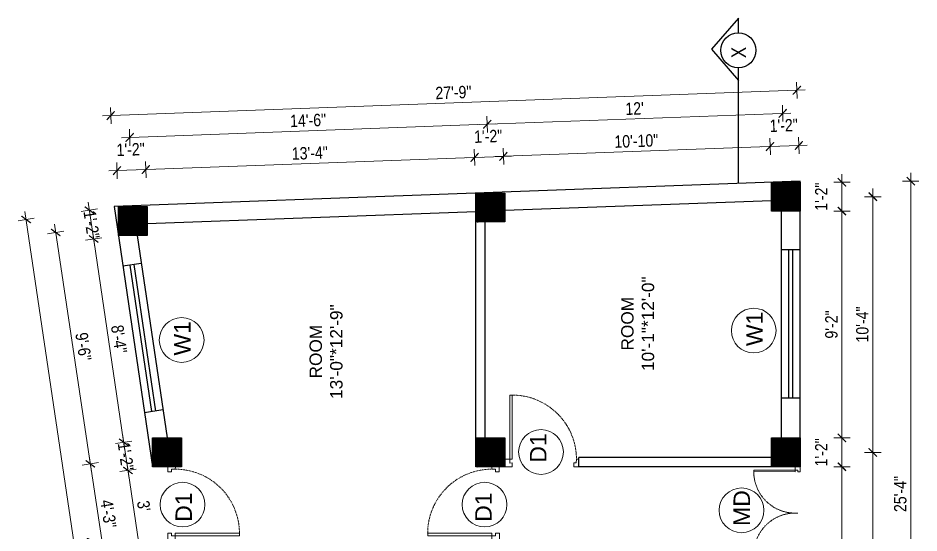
# Model space of a CAD drawing. Header units: inches. Extents: x -5142662 to -4941318, y -3361958 to -3160563.
# Drawn here: x -5004659.1 to -5004221.5, y -3262364.9 to -3262114.7 of the extents above; entities that cross this region are included whole.
import ezdxf

# ---------------------------------------------------------------- set-up
doc = ezdxf.new("R2010")
doc.units = ezdxf.units.IN
doc.header["$LTSCALE"] = 2
doc.header["$MEASUREMENT"] = 0
doc.header["$PDMODE"] = 34
doc.linetypes.add('HIDDEN', pattern=[0.375, 0.25, -0.125])
doc.layers.get('0').update_dxf_attribs({"linetype": 'CONTINUOUS'})
doc.layers.get('DEFPOINTS').update_dxf_attribs({"color": 141, "linetype": 'CONTINUOUS'})
doc.layers.add('A-Hatch', color=7, linetype='CONTINUOUS')
for name, color, linetype, lineweight in [('Annotate-Lite.w', 177, 'CONTINUOUS', 9), ('DIM 1-100', 4, 'CONTINUOUS', 13), ('Door-Window.w', 4, 'CONTINUOUS', 15), ('TEXT', 181, 'CONTINUOUS', 25)]:
    doc.layers.add(name, color=color, linetype=linetype, lineweight=lineweight)
doc.styles.add('ARAIL', font='ARIALN.TTF')
doc.styles.add('arial.', font='arial.ttf')
doc.styles.add('gaurav', font='arial.ttf')
doc.styles.get("Standard").update_dxf_attribs({"font": 'ARIALN.TTF'})
doc.dimstyles.new('1 by 96', dxfattribs={"dimtxt": 6, "dimasz": 4, "dimexe": 4, "dimexo": 4, "dimgap": 2, "dimtad": 1, "dimdec": 0, "dimzin": 0, "dimdsep": 46, "dimlunit": 4, "dimtxsty": 'Standard', "dimblk": 'ARCHTICK', "dimcen": 0, "dimdle": 4, "dimadec": 0, "dimazin": 0, "dimtfac": 1, "dimtdec": 0, "dimtix": 1, "dimtofl": 0, "dimtmove": 1, "dimatfit": 3, "dimldrblk": 'ARCHTICK', "dimfxl": 4, "dimfxlon": 1, "dimtolj": 1, "dimtzin": 0, "dimlwd": -1, "dimlwe": -1, "dimarcsym": 0})

# ---------------------------------------------------------------- blocks, each defined once
blk = doc.blocks.new('3-0')
at = {"ltscale": 3}
for p, q in [((11063.05, 10097.68), (11065.97, 10099.9)), ((11063.05, 10097.68), (11064.53, 10095.73)), ((11065.25, 10097.81), (11066.71, 10098.92)), ((11065.99, 10096.84), (11065.25, 10097.81)), ((11065.97, 10099.9), (11066.71, 10098.92)), ((11065.99, 10096.84), (11064.53, 10095.73)), ((11085.5, 10074.13), (11110.32, 10092.96)), ((11086.24, 10073.15), (11111.05, 10091.97)), ((11111.05, 10091.97), (11110.32, 10092.96)), ((11084.04, 10073.02), (11082.57, 10071.91)), ((11082.57, 10071.91), (11084.79, 10068.98)), ((11084.04, 10073.02), (11084.78, 10072.04)), ((11084.78, 10072.04), (11086.24, 10073.15)), ((11086.24, 10073.15), (11085.5, 10074.13)), ((11087.72, 10071.2), (11086.24, 10073.15)), ((11084.79, 10068.98), (11087.72, 10071.2))]:
    blk.add_line(p, q, dxfattribs=at)
at = {"layer": 'Door-Window.w', "color": 9, "linetype": 'HIDDEN', "lineweight": 18}
blk.add_arc((11085.5, 10074.13), 31.16, 37.1906, 127.1465, dxfattribs=at)
blk = doc.blocks.new('FDFDRE')
at = {"ltscale": 3}
for p, q in [((165701.11, -58637.82), (165701.1, -58641.5)), ((165704.78, -58637.83), (165701.11, -58637.82)), ((165704.78, -58639.66), (165703.55, -58639.66)), ((165703.55, -58639.66), (165703.55, -58641.5)), ((165704.78, -58639.66), (165704.78, -58637.83)), ((165766.98, -58637.83), (165770.65, -58637.82)), ((165766.98, -58639.66), (165766.98, -58637.83)), ((165766.98, -58639.66), (165768.2, -58639.66)), ((165768.2, -58639.66), (165768.2, -58641.5)), ((165770.65, -58637.82), (165770.65, -58641.5)), ((165701.1, -58641.5), (165703.55, -58641.5)), ((165703.55, -58641.5), (165703.53, -58672.63)), ((165703.55, -58641.5), (165704.78, -58641.5)), ((165704.78, -58641.5), (165704.76, -58672.65)), ((165766.98, -58641.5), (165767, -58672.65)), ((165768.2, -58641.5), (165766.98, -58641.5)), ((165770.65, -58641.5), (165768.2, -58641.5)), ((165768.2, -58641.5), (165768.22, -58672.63)), ((165703.53, -58672.63), (165704.76, -58672.65)), ((165768.22, -58672.63), (165767, -58672.65))]:
    blk.add_line(p, q, dxfattribs=at)
at = {"layer": 'Door-Window.w', "color": 9, "linetype": 'HIDDEN', "lineweight": 18}
for centre, start, end in [((165704.78, -58641.5), 269.96183, 3.38353), ((165766.98, -58641.5), 176.61647, 270.03817)]:
    blk.add_arc(centre, 31.16, start, end, dxfattribs=at)
blk = doc.blocks.new('_ArchTick')
at = {"color": 0, "linetype": 'ByBlock', "const_width": 0.15}
blk.add_lwpolyline([(-0.5, -0.5), (0.5, 0.5)], dxfattribs=at)
blk = doc.blocks.new('*D1324')
at = {"layer": 'DEFPOINTS', "color": 0, "ltscale": 0.5, "transparency": 16777216}
for p in [(-5004279.23, -3262332.7), (-5004258.96, -3262332.7), (-5004279.23, -3262483.94)]:
    blk.add_point(p, dxfattribs=at)
at = {"layer": 'DIM 1-100', "color": 0, "ltscale": 0.5, "transparency": 16777216}
for p, q in [((-5004258.96, -3262487.94), (-5004258.96, -3262328.7)), ((-5004262.96, -3262332.7), (-5004254.96, -3262332.7)), ((-5004262.96, -3262483.94), (-5004254.96, -3262483.94))]:
    blk.add_line(p, q, dxfattribs=at)
at = {"layer": 'DIM 1-100', "color": 0, "ltscale": 0.5, "transparency": 16777216, "xscale": 4, "yscale": 4, "zscale": 4}
for p, rotation in [((-5004258.96, -3262332.7), 90), ((-5004258.96, -3262483.94), 270)]:
    blk.add_blockref('_ArchTick', p, dxfattribs=dict(at, rotation=rotation))
at = {"layer": 'DIM 1-100', "color": 0, "ltscale": 0.5, "transparency": 16777216, "insert": (-5004263.98, -3262408.32), "char_height": 6, "attachment_point": 5, "rotation": 90}
blk.add_mtext('\\A1;12\'-7"', dxfattribs=at)
blk = doc.blocks.new('*D1325')
at = {"layer": 'DEFPOINTS', "color": 0, "ltscale": 0.5, "transparency": 16777216}
for p in [(-5004279.23, -3262318.71), (-5004258.96, -3262318.71), (-5004279.23, -3262332.7)]:
    blk.add_point(p, dxfattribs=at)
at = {"layer": 'DIM 1-100', "color": 0, "ltscale": 0.5, "transparency": 16777216}
for p, q in [((-5004258.96, -3262336.7), (-5004258.96, -3262314.71)), ((-5004262.96, -3262318.71), (-5004254.96, -3262318.71)), ((-5004262.96, -3262332.7), (-5004254.96, -3262332.7))]:
    blk.add_line(p, q, dxfattribs=at)
at = {"layer": 'DIM 1-100', "color": 0, "ltscale": 0.5, "transparency": 16777216, "xscale": 4, "yscale": 4, "zscale": 4}
for p, rotation in [((-5004258.96, -3262318.71), 90), ((-5004258.96, -3262332.7), 270)]:
    blk.add_blockref('_ArchTick', p, dxfattribs=dict(at, rotation=rotation))
at = {"layer": 'DIM 1-100', "color": 0, "ltscale": 0.5, "transparency": 16777216, "insert": (-5004268.99, -3262325.71), "char_height": 6, "attachment_point": 5, "rotation": 90}
blk.add_mtext('\\A1;1\'-2"', dxfattribs=at)
blk = doc.blocks.new('*D1336')
at = {"layer": 'DEFPOINTS', "color": 0, "ltscale": 0.5, "transparency": 16777216}
for p in [(-5004279.23, -3262208.48), (-5004258.96, -3262208.48), (-5004279.23, -3262318.71)]:
    blk.add_point(p, dxfattribs=at)
at = {"layer": 'DIM 1-100', "color": 0, "ltscale": 0.5, "transparency": 16777216}
for p, q in [((-5004258.96, -3262322.71), (-5004258.96, -3262204.48)), ((-5004262.96, -3262208.48), (-5004254.96, -3262208.48)), ((-5004262.96, -3262318.71), (-5004254.96, -3262318.71))]:
    blk.add_line(p, q, dxfattribs=at)
at = {"layer": 'DIM 1-100', "color": 0, "ltscale": 0.5, "transparency": 16777216, "xscale": 4, "yscale": 4, "zscale": 4}
for p, rotation in [((-5004258.96, -3262208.48), 90), ((-5004258.96, -3262318.71), 270)]:
    blk.add_blockref('_ArchTick', p, dxfattribs=dict(at, rotation=rotation))
at = {"layer": 'DIM 1-100', "color": 0, "ltscale": 0.5, "transparency": 16777216, "insert": (-5004264.03, -3262263.59), "char_height": 6, "attachment_point": 5, "rotation": 90}
blk.add_mtext('\\A1;9\'-2"', dxfattribs=at)
blk = doc.blocks.new('*D1337')
at = {"layer": 'DEFPOINTS', "color": 0, "ltscale": 0.5, "transparency": 16777216}
for p in [(-5004279.23, -3262194.48), (-5004258.96, -3262194.48), (-5004279.23, -3262208.48)]:
    blk.add_point(p, dxfattribs=at)
at = {"layer": 'DIM 1-100', "color": 0, "ltscale": 0.5, "transparency": 16777216}
for p, q in [((-5004258.96, -3262212.48), (-5004258.96, -3262190.48)), ((-5004262.96, -3262194.48), (-5004254.96, -3262194.48)), ((-5004262.96, -3262208.48), (-5004254.96, -3262208.48))]:
    blk.add_line(p, q, dxfattribs=at)
at = {"layer": 'DIM 1-100', "color": 0, "ltscale": 0.5, "transparency": 16777216, "xscale": 4, "yscale": 4, "zscale": 4}
for p, rotation in [((-5004258.96, -3262194.48), 90), ((-5004258.96, -3262208.48), 270)]:
    blk.add_blockref('_ArchTick', p, dxfattribs=dict(at, rotation=rotation))
at = {"layer": 'DIM 1-100', "color": 0, "ltscale": 0.5, "transparency": 16777216, "insert": (-5004268.99, -3262201.48), "char_height": 6, "attachment_point": 5, "rotation": 90}
blk.add_mtext('\\A1;1\'-2"', dxfattribs=at)
blk = doc.blocks.new('*D1346')
at = {"layer": 'DEFPOINTS', "color": 0, "ltscale": 0.5, "transparency": 16777216}
for p in [(-5004286.23, -3262325.71), (-5004243.95, -3262325.71), (-5004286.23, -3262490.94)]:
    blk.add_point(p, dxfattribs=at)
at = {"layer": 'DIM 1-100', "color": 0, "ltscale": 0.5, "transparency": 16777216}
for p, q in [((-5004243.95, -3262494.94), (-5004243.95, -3262321.71)), ((-5004247.95, -3262325.71), (-5004239.95, -3262325.71)), ((-5004247.95, -3262490.94), (-5004239.95, -3262490.94))]:
    blk.add_line(p, q, dxfattribs=at)
at = {"layer": 'DIM 1-100', "color": 0, "ltscale": 0.5, "transparency": 16777216, "xscale": 4, "yscale": 4, "zscale": 4}
for p, rotation in [((-5004243.95, -3262325.71), 90), ((-5004243.95, -3262490.94), 270)]:
    blk.add_blockref('_ArchTick', p, dxfattribs=dict(at, rotation=rotation))
at = {"layer": 'DIM 1-100', "color": 0, "ltscale": 0.5, "transparency": 16777216, "insert": (-5004249.01, -3262408.33), "char_height": 6, "attachment_point": 5, "rotation": 90}
blk.add_mtext('\\A1;13\'-9"', dxfattribs=at)
blk = doc.blocks.new('*D1347')
at = {"layer": 'DEFPOINTS', "color": 0, "ltscale": 0.5, "transparency": 16777216}
for p in [(-5004286.21, -3262201.48), (-5004243.95, -3262201.48), (-5004286.23, -3262325.71)]:
    blk.add_point(p, dxfattribs=at)
at = {"layer": 'DIM 1-100', "color": 0, "ltscale": 0.5, "transparency": 16777216}
for p, q in [((-5004243.95, -3262329.71), (-5004243.95, -3262197.48)), ((-5004247.95, -3262201.48), (-5004239.95, -3262201.48)), ((-5004247.95, -3262325.71), (-5004239.95, -3262325.71))]:
    blk.add_line(p, q, dxfattribs=at)
at = {"layer": 'DIM 1-100', "color": 0, "ltscale": 0.5, "transparency": 16777216, "xscale": 4, "yscale": 4, "zscale": 4}
for p, rotation in [((-5004243.95, -3262201.48), 90), ((-5004243.95, -3262325.71), 270)]:
    blk.add_blockref('_ArchTick', p, dxfattribs=dict(at, rotation=rotation))
at = {"layer": 'DIM 1-100', "color": 0, "ltscale": 0.5, "transparency": 16777216, "insert": (-5004249.01, -3262263.59), "char_height": 6, "attachment_point": 5, "rotation": 90}
blk.add_mtext('\\A1;10\'-4"', dxfattribs=at)
blk = doc.blocks.new('*D1348')
at = {"layer": 'DEFPOINTS', "color": 0, "ltscale": 0.5, "transparency": 16777216}
for p in [(-5004279.23, -3262193.96), (-5004225.53, -3262193.96), (-5004279.23, -3262497.94)]:
    blk.add_point(p, dxfattribs=at)
at = {"layer": 'DIM 1-100', "color": 0, "ltscale": 0.5, "transparency": 16777216}
for p, q in [((-5004225.53, -3262501.94), (-5004225.53, -3262189.96)), ((-5004229.53, -3262193.96), (-5004221.53, -3262193.96)), ((-5004229.53, -3262497.94), (-5004221.53, -3262497.94))]:
    blk.add_line(p, q, dxfattribs=at)
at = {"layer": 'DIM 1-100', "color": 0, "ltscale": 0.5, "transparency": 16777216, "xscale": 4, "yscale": 4, "zscale": 4}
for p, rotation in [((-5004225.53, -3262193.96), 90), ((-5004225.53, -3262497.94), 270)]:
    blk.add_blockref('_ArchTick', p, dxfattribs=dict(at, rotation=rotation))
at = {"layer": 'DIM 1-100', "color": 0, "ltscale": 0.5, "transparency": 16777216, "insert": (-5004230.59, -3262345.95), "char_height": 6, "attachment_point": 5, "rotation": 90}
blk.add_mtext('\\A1;25\'-4"', dxfattribs=at)
blk = doc.blocks.new('*D1349')
at = {"layer": 'DEFPOINTS', "color": 0, "ltscale": 0.5, "transparency": 16777216}
for p in [(-5004293.87, -3262177.11), (-5004293.23, -3262194.48), (-5004279.23, -3262193.96)]:
    blk.add_point(p, dxfattribs=at)
at = {"layer": 'DIM 1-100', "color": 0, "ltscale": 0.5, "transparency": 16777216}
for p, q in [((-5004293.72, -3262181.11), (-5004294.02, -3262173.12)), ((-5004279.72, -3262180.59), (-5004280.02, -3262172.6)), ((-5004275.87, -3262176.45), (-5004297.87, -3262177.26))]:
    blk.add_line(p, q, dxfattribs=at)
at = {"layer": 'DIM 1-100', "color": 0, "ltscale": 0.5, "transparency": 16777216, "xscale": 4, "yscale": 4, "zscale": 4}
for p, rotation in [((-5004293.87, -3262177.11), 182.1143536198712), ((-5004279.87, -3262176.6), 2.114353619871165)]:
    blk.add_blockref('_ArchTick', p, dxfattribs=dict(at, rotation=rotation))
at = {"layer": 'DIM 1-100', "color": 0, "ltscale": 0.5, "transparency": 16777216, "insert": (-5004287.24, -3262166.84), "char_height": 6, "attachment_point": 5, "rotation": 2.1144}
blk.add_mtext('\\A1;1\'-2"', dxfattribs=at)
blk = doc.blocks.new('*D1350')
at = {"layer": 'DEFPOINTS', "color": 0, "ltscale": 0.5, "transparency": 16777216}
for p in [(-5004423.39, -3262181.89), (-5004293.23, -3262194.48), (-5004422.73, -3262199.78)]:
    blk.add_point(p, dxfattribs=at)
at = {"layer": 'DIM 1-100', "color": 0, "ltscale": 0.5, "transparency": 16777216}
for p, q in [((-5004293.72, -3262181.11), (-5004294.02, -3262173.12)), ((-5004289.87, -3262176.96), (-5004427.39, -3262182.04)), ((-5004423.24, -3262185.89), (-5004423.54, -3262177.9))]:
    blk.add_line(p, q, dxfattribs=at)
at = {"layer": 'DIM 1-100', "color": 0, "ltscale": 0.5, "transparency": 16777216, "xscale": 4, "yscale": 4, "zscale": 4}
for p, rotation in [((-5004293.87, -3262177.11), 2.114353603636792), ((-5004423.39, -3262181.89), 182.1143536036369)]:
    blk.add_blockref('_ArchTick', p, dxfattribs=dict(at, rotation=rotation))
at = {"layer": 'DIM 1-100', "color": 0, "ltscale": 0.5, "transparency": 16777216, "insert": (-5004358.82, -3262174.44), "char_height": 6, "attachment_point": 5, "rotation": 2.1144}
blk.add_mtext('\\A1;10\'-10"', dxfattribs=at)
blk = doc.blocks.new('*D1351')
at = {"layer": 'DEFPOINTS', "color": 0, "ltscale": 0.5, "transparency": 16777216}
for p in [(-5004437.37, -3262182.41), (-5004436.73, -3262199.78), (-5004422.73, -3262199.78)]:
    blk.add_point(p, dxfattribs=at)
at = {"layer": 'DIM 1-100', "color": 0, "ltscale": 0.5, "transparency": 16777216}
for p, q in [((-5004437.22, -3262186.41), (-5004437.52, -3262178.41)), ((-5004423.24, -3262185.89), (-5004423.54, -3262177.9)), ((-5004419.39, -3262181.75), (-5004441.37, -3262182.56))]:
    blk.add_line(p, q, dxfattribs=at)
at = {"layer": 'DIM 1-100', "color": 0, "ltscale": 0.5, "transparency": 16777216, "xscale": 4, "yscale": 4, "zscale": 4}
for p, rotation in [((-5004437.37, -3262182.41), 182.1143536036369), ((-5004423.39, -3262181.89), 2.114353603636792)]:
    blk.add_blockref('_ArchTick', p, dxfattribs=dict(at, rotation=rotation))
at = {"layer": 'DIM 1-100', "color": 0, "ltscale": 0.5, "transparency": 16777216, "insert": (-5004430.75, -3262172.13), "char_height": 6, "attachment_point": 5, "rotation": 2.1144}
blk.add_mtext('\\A1;1\'-2"', dxfattribs=at)
blk = doc.blocks.new('*D1352')
at = {"layer": 'DEFPOINTS', "color": 0, "ltscale": 0.5, "transparency": 16777216}
for p in [(-5004597.07, -3262188.31), (-5004436.73, -3262199.78), (-5004596.41, -3262206.27)]:
    blk.add_point(p, dxfattribs=at)
at = {"layer": 'DIM 1-100', "color": 0, "ltscale": 0.5, "transparency": 16777216}
for p, q in [((-5004437.22, -3262186.41), (-5004437.52, -3262178.41)), ((-5004433.37, -3262182.26), (-5004601.07, -3262188.45)), ((-5004596.93, -3262192.3), (-5004597.22, -3262184.31))]:
    blk.add_line(p, q, dxfattribs=at)
at = {"layer": 'DIM 1-100', "color": 0, "ltscale": 0.5, "transparency": 16777216, "xscale": 4, "yscale": 4, "zscale": 4}
for p, rotation in [((-5004437.37, -3262182.41), 2.114353603636792), ((-5004597.07, -3262188.31), 182.1143536036369)]:
    blk.add_blockref('_ArchTick', p, dxfattribs=dict(at, rotation=rotation))
at = {"layer": 'DIM 1-100', "color": 0, "ltscale": 0.5, "transparency": 16777216, "insert": (-5004517.41, -3262180.3), "char_height": 6, "attachment_point": 5, "rotation": 2.1144}
blk.add_mtext('\\A1;13\'-4"', dxfattribs=at)
blk = doc.blocks.new('*D1353')
at = {"layer": 'DEFPOINTS', "color": 0, "ltscale": 0.5, "transparency": 16777216}
for p in [(-5004611.06, -3262188.82), (-5004610.41, -3262206.27), (-5004596.41, -3262206.27)]:
    blk.add_point(p, dxfattribs=at)
at = {"layer": 'DIM 1-100', "color": 0, "ltscale": 0.5, "transparency": 16777216}
for p, q in [((-5004610.91, -3262192.82), (-5004611.2, -3262184.83)), ((-5004596.93, -3262192.3), (-5004597.22, -3262184.31)), ((-5004593.08, -3262188.16), (-5004615.05, -3262188.97))]:
    blk.add_line(p, q, dxfattribs=at)
at = {"layer": 'DIM 1-100', "color": 0, "ltscale": 0.5, "transparency": 16777216, "xscale": 4, "yscale": 4, "zscale": 4}
for p, rotation in [((-5004611.06, -3262188.82), 182.1143536036369), ((-5004597.07, -3262188.31), 2.114353603636792)]:
    blk.add_blockref('_ArchTick', p, dxfattribs=dict(at, rotation=rotation))
at = {"layer": 'DIM 1-100', "color": 0, "ltscale": 0.5, "transparency": 16777216, "insert": (-5004604.44, -3262178.55), "char_height": 6, "attachment_point": 5, "rotation": 2.1144}
blk.add_mtext('\\A1;1\'-2"', dxfattribs=at)
blk = doc.blocks.new('*D1354')
at = {"layer": 'DEFPOINTS', "color": 0, "ltscale": 0.5, "transparency": 16777216}
for p in [(-5004431.22, -3262166.31), (-5004286.23, -3262201.48), (-5004429.73, -3262206.78)]:
    blk.add_point(p, dxfattribs=at)
at = {"layer": 'DIM 1-100', "color": 0, "ltscale": 0.5, "transparency": 16777216}
for p, q in [((-5004287.58, -3262165.01), (-5004287.87, -3262157.02)), ((-5004283.73, -3262160.87), (-5004435.22, -3262166.46)), ((-5004431.08, -3262170.31), (-5004431.37, -3262162.31))]:
    blk.add_line(p, q, dxfattribs=at)
at = {"layer": 'DIM 1-100', "color": 0, "ltscale": 0.5, "transparency": 16777216, "xscale": 4, "yscale": 4, "zscale": 4}
for p, rotation in [((-5004287.72, -3262161.01), 2.11435361966573), ((-5004431.22, -3262166.31), 182.1143536196657)]:
    blk.add_blockref('_ArchTick', p, dxfattribs=dict(at, rotation=rotation))
at = {"layer": 'DIM 1-100', "color": 0, "ltscale": 0.5, "transparency": 16777216, "insert": (-5004359.66, -3262158.65), "char_height": 6, "attachment_point": 5, "rotation": 2.1144}
blk.add_mtext("\\A1;12'", dxfattribs=at)
blk = doc.blocks.new('*D1355')
at = {"layer": 'DEFPOINTS', "color": 0, "ltscale": 0.5, "transparency": 16777216}
for p in [(-5004604.91, -3262172.72), (-5004429.73, -3262206.78), (-5004603.41, -3262213.27)]:
    blk.add_point(p, dxfattribs=at)
at = {"layer": 'DIM 1-100', "color": 0, "ltscale": 0.5, "transparency": 16777216}
for p, q in [((-5004431.08, -3262170.31), (-5004431.37, -3262162.31)), ((-5004427.23, -3262166.16), (-5004608.91, -3262172.87)), ((-5004604.76, -3262176.72), (-5004605.06, -3262168.73))]:
    blk.add_line(p, q, dxfattribs=at)
at = {"layer": 'DIM 1-100', "color": 0, "ltscale": 0.5, "transparency": 16777216, "xscale": 4, "yscale": 4, "zscale": 4}
for p, rotation in [((-5004431.22, -3262166.31), 2.114353603636792), ((-5004604.91, -3262172.72), 182.1143536036369)]:
    blk.add_blockref('_ArchTick', p, dxfattribs=dict(at, rotation=rotation))
at = {"layer": 'DIM 1-100', "color": 0, "ltscale": 0.5, "transparency": 16777216, "insert": (-5004518.25, -3262164.46), "char_height": 6, "attachment_point": 5, "rotation": 2.1144}
blk.add_mtext('\\A1;14\'-6"', dxfattribs=at)
blk = doc.blocks.new('*D1356')
at = {"layer": 'DEFPOINTS', "color": 0, "ltscale": 0.5, "transparency": 16777216}
for p in [(-5004614.11, -3262162.09), (-5004279.23, -3262193.96), (-5004612.48, -3262206.27)]:
    blk.add_point(p, dxfattribs=at)
at = {"layer": 'DIM 1-100', "color": 0, "ltscale": 0.5, "transparency": 16777216}
for p, q in [((-5004276.86, -3262149.64), (-5004618.11, -3262162.24)), ((-5004280.71, -3262153.79), (-5004281.01, -3262145.79)), ((-5004613.96, -3262166.09), (-5004614.26, -3262158.1))]:
    blk.add_line(p, q, dxfattribs=at)
at = {"layer": 'DIM 1-100', "color": 0, "ltscale": 0.5, "transparency": 16777216, "xscale": 4, "yscale": 4, "zscale": 4}
for p, rotation in [((-5004280.86, -3262149.79), 2.114353619887632), ((-5004614.11, -3262162.09), 182.1143536198877)]:
    blk.add_blockref('_ArchTick', p, dxfattribs=dict(at, rotation=rotation))
at = {"layer": 'DIM 1-100', "color": 0, "ltscale": 0.5, "transparency": 16777216, "insert": (-5004447.67, -3262150.88), "char_height": 6, "attachment_point": 5, "rotation": 2.1144}
blk.add_mtext('\\A1;27\'-9"', dxfattribs=at)
blk = doc.blocks.new('*D1359')
at = {"layer": 'DEFPOINTS', "color": 0, "ltscale": 0.5, "transparency": 16777216}
for p in [(-5004593.8, -3262332.71), (-5004605.77, -3262334.48), (-5004588.48, -3262368.71)]:
    blk.add_point(p, dxfattribs=at)
at = {"layer": 'DIM 1-100', "color": 0, "ltscale": 0.5, "transparency": 16777216}
for p, q in [((-5004601.82, -3262333.89), (-5004609.73, -3262335.06)), ((-5004599.87, -3262374.43), (-5004606.36, -3262330.52)), ((-5004596.5, -3262369.89), (-5004604.41, -3262371.06))]:
    blk.add_line(p, q, dxfattribs=at)
at = {"layer": 'DIM 1-100', "color": 0, "ltscale": 0.5, "transparency": 16777216, "xscale": 4, "yscale": 4, "zscale": 4}
for p, rotation in [((-5004605.77, -3262334.48), 98.40388067969525), ((-5004600.45, -3262370.48), 278.4038806796952)]:
    blk.add_blockref('_ArchTick', p, dxfattribs=dict(at, rotation=rotation))
at = {"layer": 'DIM 1-100', "color": 0, "ltscale": 0.5, "transparency": 16777216, "insert": (-5004598.1, -3262351.74), "char_height": 6, "attachment_point": 5, "rotation": 278.4039}
blk.add_mtext("\\A1;3'", dxfattribs=at)
blk = doc.blocks.new('*D1360')
at = {"layer": 'DEFPOINTS', "color": 0, "ltscale": 0.5, "transparency": 16777216}
for p in [(-5004607.8, -3262320.78), (-5004593.8, -3262318.71), (-5004593.8, -3262332.71)]:
    blk.add_point(p, dxfattribs=at)
at = {"layer": 'DIM 1-100', "color": 0, "ltscale": 0.5, "transparency": 16777216}
for p, q in [((-5004603.84, -3262320.19), (-5004611.75, -3262321.36)), ((-5004605.19, -3262338.43), (-5004608.38, -3262316.82)), ((-5004601.82, -3262333.89), (-5004609.73, -3262335.06))]:
    blk.add_line(p, q, dxfattribs=at)
at = {"layer": 'DIM 1-100', "color": 0, "ltscale": 0.5, "transparency": 16777216, "xscale": 4, "yscale": 4, "zscale": 4}
for p, rotation in [((-5004607.8, -3262320.78), 98.40388067969525), ((-5004605.77, -3262334.48), 278.4038806796952)]:
    blk.add_blockref('_ArchTick', p, dxfattribs=dict(at, rotation=rotation))
at = {"layer": 'DIM 1-100', "color": 0, "ltscale": 0.5, "transparency": 16777216, "insert": (-5004606.79, -3262327.63), "char_height": 6, "attachment_point": 5, "rotation": 278.4039}
blk.add_mtext('\\A1;1\'-2"', dxfattribs=at)
blk = doc.blocks.new('*D1361')
at = {"layer": 'DEFPOINTS', "color": 0, "ltscale": 0.5, "transparency": 16777216}
for p in [(-5004622.38, -3262222.04), (-5004610.41, -3262220.27), (-5004593.8, -3262318.71)]:
    blk.add_point(p, dxfattribs=at)
at = {"layer": 'DIM 1-100', "color": 0, "ltscale": 0.5, "transparency": 16777216}
for p, q in [((-5004607.21, -3262324.73), (-5004622.97, -3262218.08)), ((-5004618.43, -3262221.45), (-5004626.34, -3262222.62)), ((-5004603.84, -3262320.19), (-5004611.75, -3262321.36))]:
    blk.add_line(p, q, dxfattribs=at)
at = {"layer": 'DIM 1-100', "color": 0, "ltscale": 0.5, "transparency": 16777216, "xscale": 4, "yscale": 4, "zscale": 4}
for p, rotation in [((-5004622.38, -3262222.04), 98.40388067969525), ((-5004607.8, -3262320.78), 278.4038806796952)]:
    blk.add_blockref('_ArchTick', p, dxfattribs=dict(at, rotation=rotation))
at = {"layer": 'DIM 1-100', "color": 0, "ltscale": 0.5, "transparency": 16777216, "insert": (-5004610.08, -3262270.67), "char_height": 6, "attachment_point": 5, "rotation": 278.4039}
blk.add_mtext('\\A1;8\'-4"', dxfattribs=at)
blk = doc.blocks.new('*D1362')
at = {"layer": 'DEFPOINTS', "color": 0, "ltscale": 0.5, "transparency": 16777216}
for p in [(-5004612.48, -3262206.27), (-5004624.45, -3262208.04), (-5004610.41, -3262220.27)]:
    blk.add_point(p, dxfattribs=at)
at = {"layer": 'DIM 1-100', "color": 0, "ltscale": 0.5, "transparency": 16777216}
for p, q in [((-5004621.8, -3262225.99), (-5004625.04, -3262204.08)), ((-5004620.5, -3262207.45), (-5004628.41, -3262208.62)), ((-5004618.43, -3262221.45), (-5004626.34, -3262222.62))]:
    blk.add_line(p, q, dxfattribs=at)
at = {"layer": 'DIM 1-100', "color": 0, "ltscale": 0.5, "transparency": 16777216, "xscale": 4, "yscale": 4, "zscale": 4}
for p, rotation in [((-5004624.45, -3262208.04), 98.40388067969525), ((-5004622.38, -3262222.04), 278.4038806796952)]:
    blk.add_blockref('_ArchTick', p, dxfattribs=dict(at, rotation=rotation))
at = {"layer": 'DIM 1-100', "color": 0, "ltscale": 0.5, "transparency": 16777216, "insert": (-5004623.42, -3262215.04), "char_height": 6, "attachment_point": 5, "rotation": 278.4039}
blk.add_mtext('\\A1;1\'-2"', dxfattribs=at)
blk = doc.blocks.new('*D1365')
at = {"layer": 'DEFPOINTS', "color": 0, "ltscale": 0.5, "transparency": 16777216}
for p in [(-5004586.8, -3262325.71), (-5004624, -3262331.28), (-5004579.41, -3262375.71)]:
    blk.add_point(p, dxfattribs=at)
at = {"layer": 'DIM 1-100', "color": 0, "ltscale": 0.5, "transparency": 16777216}
for p, q in [((-5004615.93, -3262385.22), (-5004624.59, -3262327.32)), ((-5004620.04, -3262330.68), (-5004627.95, -3262331.87)), ((-5004612.56, -3262380.67), (-5004620.47, -3262381.85))]:
    blk.add_line(p, q, dxfattribs=at)
at = {"layer": 'DIM 1-100', "color": 0, "ltscale": 0.5, "transparency": 16777216, "xscale": 4, "yscale": 4, "zscale": 4}
for p, rotation in [((-5004624, -3262331.28), 98.51042310384872), ((-5004616.52, -3262381.26), 278.5104231038487)]:
    blk.add_blockref('_ArchTick', p, dxfattribs=dict(at, rotation=rotation))
at = {"layer": 'DIM 1-100', "color": 0, "ltscale": 0.5, "transparency": 16777216, "insert": (-5004615.25, -3262355.52), "char_height": 6, "attachment_point": 5, "rotation": 278.5104}
blk.add_mtext('\\A1;4\'-3"', dxfattribs=at)
blk = doc.blocks.new('*D1366')
at = {"layer": 'DEFPOINTS', "color": 0, "ltscale": 0.5, "transparency": 16777216}
for p in [(-5004603.41, -3262213.27), (-5004640.82, -3262218.87), (-5004586.8, -3262325.71)]:
    blk.add_point(p, dxfattribs=at)
at = {"layer": 'DIM 1-100', "color": 0, "ltscale": 0.5, "transparency": 16777216}
for p, q in [((-5004623.41, -3262335.23), (-5004641.41, -3262214.91)), ((-5004636.86, -3262218.27), (-5004644.78, -3262219.46)), ((-5004620.04, -3262330.68), (-5004627.95, -3262331.87))]:
    blk.add_line(p, q, dxfattribs=at)
at = {"layer": 'DIM 1-100', "color": 0, "ltscale": 0.5, "transparency": 16777216, "xscale": 4, "yscale": 4, "zscale": 4}
for p, rotation in [((-5004640.82, -3262218.87), 98.51042310384872), ((-5004624, -3262331.28), 278.5104231038487)]:
    blk.add_blockref('_ArchTick', p, dxfattribs=dict(at, rotation=rotation))
at = {"layer": 'DIM 1-100', "color": 0, "ltscale": 0.5, "transparency": 16777216, "insert": (-5004627.4, -3262274.32), "char_height": 6, "attachment_point": 5, "rotation": 278.5104}
blk.add_mtext('\\A1;9\'-6"', dxfattribs=at)
blk = doc.blocks.new('*D1367')
at = {"layer": 'DEFPOINTS', "color": 0, "ltscale": 0.5, "transparency": 16777216}
for p in [(-5004612.48, -3262206.27), (-5004563.47, -3262537.99), (-5004606.17, -3262544.3)]:
    blk.add_point(p, dxfattribs=at)
at = {"layer": 'DIM 1-100', "color": 0, "ltscale": 0.5, "transparency": 16777216}
for p, q in [((-5004655.76, -3262208.62), (-5004605.59, -3262548.25)), ((-5004651.22, -3262211.99), (-5004659.13, -3262213.16)), ((-5004602.21, -3262543.71), (-5004610.13, -3262544.88))]:
    blk.add_line(p, q, dxfattribs=at)
at = {"layer": 'DIM 1-100', "color": 0, "ltscale": 0.5, "transparency": 16777216, "xscale": 4, "yscale": 4, "zscale": 4}
for p, rotation in [((-5004655.18, -3262212.58), 98.40388065584061), ((-5004606.17, -3262544.3), 278.4038806558406)]:
    blk.add_blockref('_ArchTick', p, dxfattribs=dict(at, rotation=rotation))
at = {"layer": 'DIM 1-100', "color": 0, "ltscale": 0.5, "transparency": 16777216, "insert": (-5004625.72, -3262377.7), "char_height": 6, "attachment_point": 5, "rotation": 278.4039}
blk.add_mtext('\\A1;27\'-11"', dxfattribs=at)

msp = doc.modelspace()

# ---------------------------------------------------------------- hatches: boundary and pattern name
at = {"layer": 'A-Hatch', "ltscale": 0.5}
h = msp.add_hatch(dxfattribs=at)
h.set_pattern_fill('ANSI31', color=256, angle=90)
h.set_pattern_definition([(135, (-8262698.68157, 1829224.23257), (-0.0883883476483, -0.0883883476483), [])])
h.paths.add_polyline_path([(-5004293.21, -3262194.48), (-5004293.21, -3262208.48), (-5004279.21, -3262208.48), (-5004279.21, -3262194.48)])
h = msp.add_hatch(dxfattribs=at)
h.set_pattern_fill('ANSI31', color=256, angle=90)
h.set_pattern_definition([(135, (-8262842.20063, 1829218.93397), (-0.0883883476483, -0.0883883476483), [])])
h.paths.add_polyline_path([(-5004436.73, -3262199.78), (-5004436.73, -3262213.78), (-5004422.73, -3262213.78), (-5004422.73, -3262199.78)])
h = msp.add_hatch(dxfattribs=at)
h.set_pattern_fill('ANSI31', color=256, angle=90)
h.set_pattern_definition([(135, (-8263015.88244, 1829212.44541), (-0.0883883476483, -0.0883883476483), [])])
h.paths.add_polyline_path([(-5004610.41, -3262206.27), (-5004610.41, -3262220.27), (-5004596.41, -3262220.27), (-5004596.41, -3262206.27)])
h = msp.add_hatch(dxfattribs=at)
h.set_pattern_fill('ANSI31', color=256, angle=90)
h.set_pattern_definition([(135, (-8262999.27081, 1829100.00439), (-0.0883883476483, -0.0883883476483), [])])
h.paths.add_polyline_path([(-5004593.8, -3262318.71), (-5004593.8, -3262332.71), (-5004579.8, -3262332.71), (-5004579.8, -3262318.71)])
h = msp.add_hatch(dxfattribs=at)
h.set_pattern_fill('ANSI31', color=256, angle=90)
h.set_pattern_definition([(135, (-8262842.20063, 1829100.00439), (-0.0883883476483, -0.0883883476483), [])])
h.paths.add_polyline_path([(-5004436.73, -3262318.71), (-5004436.73, -3262332.71), (-5004422.73, -3262332.71), (-5004422.73, -3262318.71)])
h = msp.add_hatch(dxfattribs=at)
h.set_pattern_fill('ANSI31', color=256, angle=90)
h.set_pattern_definition([(135, (-8262698.70063, 1829100.00439), (-0.0883883476483, -0.0883883476483), [])])
h.paths.add_polyline_path([(-5004293.23, -3262318.71), (-5004293.23, -3262332.71), (-5004279.23, -3262332.71), (-5004279.23, -3262318.71)])

# ---------------------------------------------------------------- linework, layer by layer
at = {"ltscale": 0.5}
for p, q in [((-5004293.21, -3262203.49), (-5004422.73, -3262208.27)), ((-5004436.73, -3262208.79), (-5004596.41, -3262214.68)), ((-5004436.73, -3262332.71), (-5004436.73, -3262208.79)), ((-5004288.23, -3262318.71), (-5004288.23, -3262208.48)), ((-5004432.23, -3262318.71), (-5004432.23, -3262213.78)), ((-5004601.31, -3262220.27), (-5004586.77, -3262318.71)), ((-5004279.23, -3262227.34), (-5004288.23, -3262227.34)), ((-5004284.73, -3262299.34), (-5004284.73, -3262227.34)), ((-5004282.73, -3262299.34), (-5004282.73, -3262227.34)), ((-5004599.3, -3262233.87), (-5004608.21, -3262235.19)), ((-5004594.22, -3262305.91), (-5004604.74, -3262234.68)), ((-5004592.24, -3262305.61), (-5004602.77, -3262234.39)), ((-5004279.23, -3262299.34), (-5004288.23, -3262299.34)), ((-5004588.78, -3262305.1), (-5004597.68, -3262306.42)), ((-5004293.23, -3262328.21), (-5004386.73, -3262328.21)), ((-5004386.73, -3262332.71), (-5004386.73, -3262328.21)), ((-5004432.23, -3262332.71), (-5004436.73, -3262332.71)), ((-5004288.23, -3262332.71), (-5004386.73, -3262332.71))]:
    msp.add_line(p, q, dxfattribs=at)
msp.add_lwpolyline([(-5004279.23, -3262332.71), (-5004279.23, -3262193.96), (-5004612.48, -3262206.27), (-5004593.8, -3262332.71)], dxfattribs=at)
for points in [[(-5004293.23, -3262208.48), (-5004293.23, -3262194.48), (-5004279.23, -3262194.48), (-5004279.23, -3262208.48)], [(-5004436.73, -3262213.78), (-5004436.73, -3262199.78), (-5004422.73, -3262199.78), (-5004422.73, -3262213.78)], [(-5004610.41, -3262220.27), (-5004610.41, -3262206.27), (-5004596.41, -3262206.27), (-5004596.41, -3262220.27)], [(-5004593.8, -3262332.71), (-5004593.8, -3262318.71), (-5004579.8, -3262318.71), (-5004579.8, -3262332.71)], [(-5004436.73, -3262332.71), (-5004436.73, -3262318.71), (-5004422.73, -3262318.71), (-5004422.73, -3262332.71)], [(-5004293.23, -3262332.71), (-5004293.23, -3262318.71), (-5004279.23, -3262318.71), (-5004279.23, -3262332.71)]]:
    msp.add_lwpolyline(points, close=True, dxfattribs=at)
at = {"layer": 'Annotate-Lite.w', "ltscale": 0.005}
for centre in [(-5004301.8, -3262266.54), (-5004579.66, -3262271.12), (-5004405.11, -3262325.52), (-5004579.22, -3262351.09), (-5004432.53, -3262351.09), (-5004307.72, -3262353.86)]:
    msp.add_circle(centre, 10.86, dxfattribs=at)
at = {"layer": 'TEXT'}
for points in [[(-5004309.23, -3262121.82), (-5004309.23, -3262114.68), (-5004322.32, -3262129.82), (-5004309.23, -3262144.96)], [(-5004309.23, -3262195.07), (-5004309.23, -3262138.89)]]:
    msp.add_lwpolyline(points, dxfattribs=at)
msp.add_circle((-5004309.23, -3262130.35), 8.53, dxfattribs=at)

# ---------------------------------------------------------------- block references
at = {"layer": 'Door-Window.w', "linetype": 'ByBlock', "yscale": 0.9997910037636757, "zscale": 0.9997910039624013}
for p, xscale, rotation in [((-5005743.29, -3277246.44), -0.9997910039992908, 307.1905952263768), ((-5019500.15, -3263689.27), 0.9997910039992908, 322.8094047736231), ((-4989511.61, -3263689.27), -0.9997910039992909, 37.19059522637682)]:
    msp.add_blockref('3-0', p, dxfattribs=dict(at, xscale=xscale, rotation=rotation))
at = {"layer": 'Door-Window.w', "ltscale": 0.005, "xscale": 0.6470768260790415, "yscale": 0.6470768260790415, "zscale": 0.6470768261384909, "rotation": 270}
msp.add_blockref('FDFDRE', (-4966336.05, -3155111.36), dxfattribs=at)

# ---------------------------------------------------------------- texts
at = {"layer": 'Annotate-Lite.w', "ltscale": 0.005, "char_height": 8, "rotation": 90, "style": 'gaurav'}
for s, insert, attachment_point in [('W1', (-5004305.45, -3262274.09), 1), ('W1', (-5004583.31, -3262278.67), 1), ('D1', (-5004402.47, -3262330.71), 7), ('D1', (-5004574.66, -3262345.17), 9), ('D1', (-5004437.09, -3262345.17), 3), ('MD', (-5004311.62, -3262361.47), 1)]:
    msp.add_mtext_dynamic_manual_height_columns(s, width=8, gutter_width=100, heights=[0], dxfattribs=dict(at, insert=insert, attachment_point=attachment_point))
at = {"layer": 'TEXT', "insert": (-5004312.73, -3262134.19), "char_height": 7.2, "attachment_point": 1, "rotation": 90, "style": 'ARAIL'}
msp.add_mtext_dynamic_manual_height_columns('X', width=125.4648, gutter_width=90, heights=[0], dxfattribs=at)
at = {"layer": 'TEXT', "lineweight": -2, "char_height": 6, "attachment_point": 5, "rotation": 90, "style": 'arial.'}
for s, insert in [('ROOM\\P10\'-1"*12\'-0"', (-5004358.12, -3262263.2)), ('ROOM\\P13\'-0"*12\'-9"', (-5004509.49, -3262276.76))]:
    msp.add_mtext_dynamic_manual_height_columns(s, width=45.7314, gutter_width=30, heights=[0], dxfattribs=dict(at, insert=insert))

# ---------------------------------------------------------------- dimensions: what is measured, and where the dimension line sits
at = {"layer": 'DIM 1-100', "ltscale": 0.5}
for p1, p2, distance, picture, middle in [((-5004279.23, -3262193.96), (-5004612.48, -3262206.27), -44.21, '*D1356', (-5004447.67, -3262150.88)), ((-5004286.23, -3262201.48), (-5004429.73, -3262206.78), -40.5, '*D1354', (-5004359.66, -3262158.65)), ((-5004612.48, -3262206.27), (-5004563.47, -3262537.99), -43.16, '*D1367', (-5004625.72, -3262377.7))]:
    dim = msp.add_aligned_dim(p1=p1, p2=p2, distance=distance, dimstyle='1 by 96', dxfattribs=at)
    dim.commit()
    dim.dimension.update_dxf_attribs({"geometry": picture, "text_midpoint": middle})
for base, p1, p2, angle, picture, middle in [((-5004604.91, -3262172.72), (-5004429.73, -3262206.78), (-5004603.41, -3262213.27), 2.1144, '*D1355', (-5004518.25, -3262164.46)), ((-5004423.39, -3262181.89), (-5004293.23, -3262194.48), (-5004422.73, -3262199.78), 2.1144, '*D1350', (-5004358.82, -3262174.44)), ((-5004597.07, -3262188.31), (-5004436.73, -3262199.78), (-5004596.41, -3262206.27), 2.1144, '*D1352', (-5004517.41, -3262180.3)), ((-5004225.53, -3262193.96), (-5004279.23, -3262497.94), (-5004279.23, -3262193.96), 90, '*D1348', (-5004230.59, -3262345.95)), ((-5004243.95, -3262201.48), (-5004286.23, -3262325.71), (-5004286.21, -3262201.48), 90, '*D1347', (-5004249.01, -3262263.59)), ((-5004258.96, -3262208.48), (-5004279.23, -3262318.71), (-5004279.23, -3262208.48), 90, '*D1336', (-5004264.03, -3262263.59)), ((-5004640.82, -3262218.87), (-5004586.8, -3262325.71), (-5004603.41, -3262213.27), 98.5104, '*D1366', (-5004627.4, -3262274.32)), ((-5004622.38, -3262222.04), (-5004593.8, -3262318.71), (-5004610.41, -3262220.27), 278.4039, '*D1361', (-5004610.08, -3262270.67)), ((-5004243.95, -3262325.71), (-5004286.23, -3262490.94), (-5004286.23, -3262325.71), 90, '*D1346', (-5004249.01, -3262408.33)), ((-5004624, -3262331.28), (-5004579.41, -3262375.71), (-5004586.8, -3262325.71), 98.5104, '*D1365', (-5004615.25, -3262355.52)), ((-5004258.96, -3262332.7), (-5004279.23, -3262483.94), (-5004279.23, -3262332.7), 90, '*D1324', (-5004263.98, -3262408.32)), ((-5004605.77, -3262334.48), (-5004588.48, -3262368.71), (-5004593.8, -3262332.71), 278.4039, '*D1359', (-5004598.1, -3262351.74))]:
    dim = msp.add_linear_dim(base=base, p1=p1, p2=p2, angle=angle, dimstyle='1 by 96', dxfattribs=at)
    dim.commit()
    dim.dimension.update_dxf_attribs({"geometry": picture, "text_midpoint": middle})
for base, p1, p2, angle, picture, middle, dimtype in [((-5004293.87, -3262177.11), (-5004279.23, -3262193.96), (-5004293.23, -3262194.48), 182.1144, '*D1349', (-5004287.06, -3262171.85), 161), ((-5004437.37, -3262182.41), (-5004422.73, -3262199.78), (-5004436.73, -3262199.78), 2.1144, '*D1351', (-5004430.57, -3262177.14), 160), ((-5004611.06, -3262188.82), (-5004596.41, -3262206.27), (-5004610.41, -3262206.27), 2.1144, '*D1353', (-5004604.25, -3262183.56), 160), ((-5004258.96, -3262194.48), (-5004279.23, -3262208.48), (-5004279.23, -3262194.48), 90, '*D1337', (-5004263.98, -3262201.48), 160), ((-5004624.45, -3262208.04), (-5004610.41, -3262220.27), (-5004612.48, -3262206.27), 278.4039, '*D1362', (-5004628.38, -3262215.77), 160), ((-5004258.96, -3262318.71), (-5004279.23, -3262332.7), (-5004279.23, -3262318.71), 90, '*D1325', (-5004263.98, -3262325.71), 160), ((-5004607.8, -3262320.78), (-5004593.8, -3262332.71), (-5004593.8, -3262318.71), 278.4039, '*D1360', (-5004611.74, -3262328.36), 160)]:
    dim = msp.add_linear_dim(base=base, p1=p1, p2=p2, angle=angle, dimstyle='1 by 96', dxfattribs=at)
    dim.commit()
    dim.dimension.update_dxf_attribs({"geometry": picture, "text_midpoint": middle, "dimtype": dimtype})

doc.saveas('drawing.dxf')
